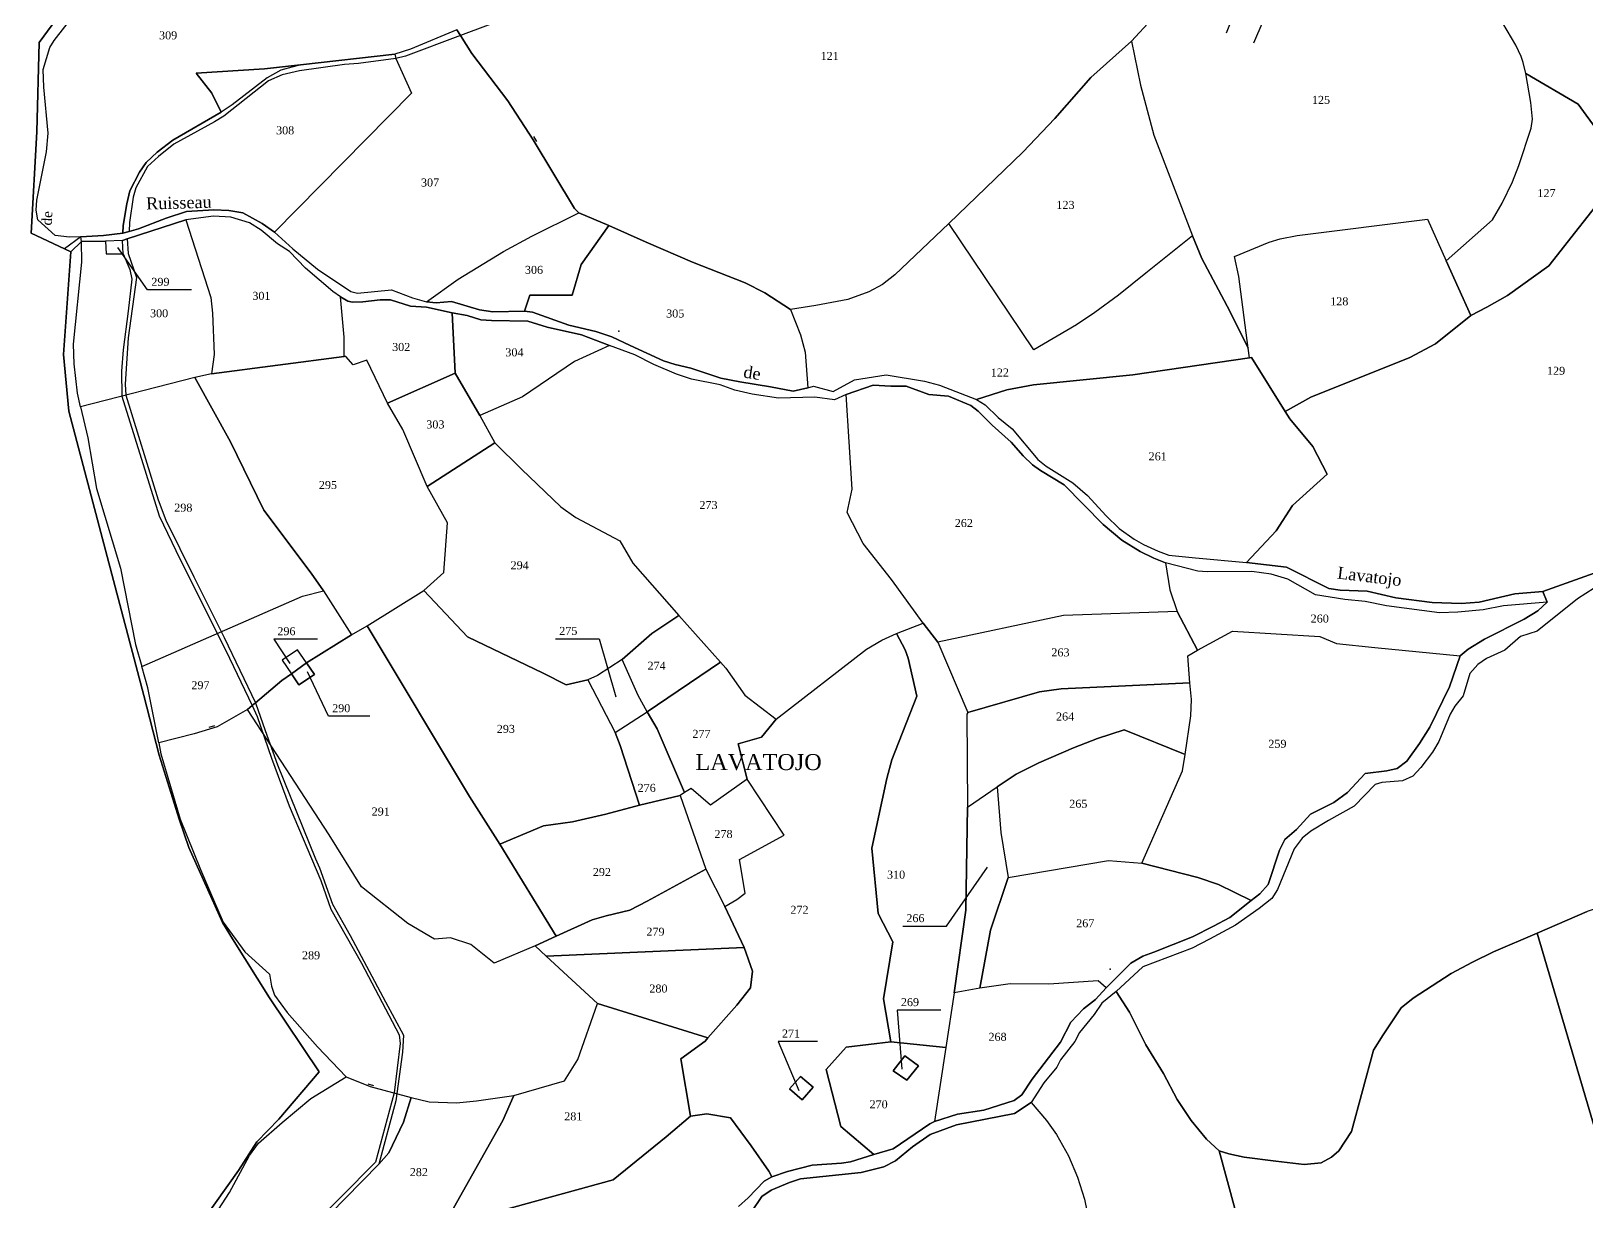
# Model space of a CAD drawing. Extents: x 1205702 to 1209329, y 6150197 to 6152796.
# Drawn here: x 1207573.6 to 1207962.3, y 6151580.8 to 6151873.4 of the extents above; entities that cross this region are included whole.
import ezdxf

# ---------------------------------------------------------------- set-up
doc = ezdxf.new("R2010")
doc.units = 0
doc.linetypes.add('CONTINU', pattern=[0])
doc.layers.get('0').update_dxf_attribs({"linetype": 'CONTINU'})
for name, color, linetype in [('1FLECHEFL', 7, 'CONTINU'), ('1LIEUDIT', 7, 'CONTINU'), ('1PARCELLE', 7, 'CONTINU'), ('1SUBDSECT', 7, 'CONTINU'), ('1TRONFLUV', 7, 'CONTINU'), ('1TROUPARCELLE', 7, 'CONTINU'), ('1ZONCOMM', 7, 'CONTINU'), ('3BATIDUR', 7, 'CONTINU'), ('3CHEMIN', 7, 'CONTINU'), ('3FISCLINE', 7, 'CONTINUOUS'), ('3FLECHEPAR', 7, 'CONTINU'), ('3LIEUDITTEX', 7, 'CONTINU'), ('3MURNONMI', 7, 'CONTINU'), ('3PARCELLETEX', 7, 'CONTINU'), ('3PONT', 7, 'CONTINU'), ('3TRONFLUVTEX', 7, 'CONTINU'), ('3ZONCOMMTEX', 7, 'CONTINU')]:
    doc.layers.add(name, color=color, linetype=linetype)
doc.styles.get("Standard").update_dxf_attribs({"font": 'Times New Roman'})

# ---------------------------------------------------------------- blocks, each defined once
blk = doc.blocks.new('MURNOMI')
blk.add_line((-0.75, 0.5), (0.75, 0.5))
blk = doc.blocks.new('FLECHRU1')
blk.add_point((0, 0))

msp = doc.modelspace()

# ---------------------------------------------------------------- linework, layer by layer
at = {"layer": '1LIEUDIT'}
for points in [[(1207610.82, 6151568.17), (1207625.37, 6151588.68), (1207629.95, 6151595.85), (1207635.5, 6151601.51), (1207645.54, 6151613.29), (1207633.13, 6151631.83), (1207623.91, 6151646.59), (1207621.35, 6151650.64), (1207612.98, 6151669.38), (1207610.53, 6151676.43), (1207605.58, 6151692.44), (1207601.75, 6151707.32), (1207582.99, 6151778.37), (1207581.63, 6151792.55), (1207583.48, 6151818.24), (1207581.89, 6151818.92), (1207573.56, 6151822.9), (1207575.01, 6151848.2), (1207575.61, 6151870.49), (1207590.87, 6151891.42)], [(1207679.97, 6151873.68), (1207680.86, 6151872.27), (1207683.72, 6151867.75), (1207692.71, 6151855.93), (1207699.04, 6151846.15), (1207709.35, 6151829.02), (1207710.43, 6151827.91), (1207717.9, 6151824.79), (1207727.29, 6151820.62), (1207738.87, 6151815.59), (1207751.96, 6151810.48), (1207756.93, 6151807.99), (1207763.36, 6151803.76), (1207765.86, 6151797.47), (1207766.97, 6151793.17), (1207767.66, 6151784.24), (1207769.09, 6151784.61), (1207773.96, 6151783.34), (1207779.31, 6151786.23), (1207787.22, 6151787.43), (1207796.82, 6151785.91), (1207800.58, 6151784.92), (1207809.78, 6151781.27), (1207817.4, 6151783.73), (1207824.03, 6151784.98), (1207848.91, 6151787.5), (1207878.07, 6151791.69), (1207878.5, 6151791.76), (1207886.98, 6151778.34), (1207888.15, 6151776.5), (1207893.84, 6151769.58), (1207897.41, 6151762.67), (1207888.78, 6151754.81), (1207884.7, 6151748.46), (1207877.25, 6151740.61), (1207887.26, 6151739.45), (1207897.87, 6151734.06), (1207900.73, 6151733.65), (1207907.45, 6151733.45), (1207914.64, 6151731.76), (1207923.7, 6151730.62), (1207930.89, 6151730.35), (1207935.41, 6151730.68), (1207944.32, 6151732.76), (1207951.34, 6151733.35), (1207971.14, 6151740.41)], [(1207679.97, 6151873.68), (1207680.86, 6151872.27), (1207683.72, 6151867.75), (1207692.71, 6151855.93), (1207699.04, 6151846.15), (1207709.35, 6151829.02), (1207710.43, 6151827.91), (1207717.9, 6151824.79), (1207727.29, 6151820.62), (1207738.87, 6151815.59), (1207751.96, 6151810.48), (1207756.93, 6151807.99), (1207763.36, 6151803.76), (1207765.86, 6151797.47), (1207766.97, 6151793.17), (1207767.66, 6151784.24), (1207769.09, 6151784.61), (1207773.96, 6151783.34), (1207779.31, 6151786.23), (1207787.22, 6151787.43), (1207796.82, 6151785.91), (1207800.58, 6151784.92), (1207809.78, 6151781.27), (1207817.4, 6151783.73), (1207824.03, 6151784.98), (1207848.91, 6151787.5), (1207878.07, 6151791.69), (1207878.5, 6151791.76), (1207886.98, 6151778.34), (1207888.15, 6151776.5), (1207893.84, 6151769.58), (1207897.41, 6151762.67), (1207888.78, 6151754.81), (1207884.7, 6151748.46), (1207877.25, 6151740.61), (1207887.26, 6151739.45), (1207897.87, 6151734.06), (1207900.73, 6151733.65), (1207907.45, 6151733.45), (1207914.64, 6151731.76), (1207923.7, 6151730.62), (1207930.89, 6151730.35), (1207935.41, 6151730.68), (1207944.32, 6151732.76), (1207951.34, 6151733.35), (1207952.39, 6151730.69), (1207950.07, 6151728.49), (1207946.67, 6151726.41), (1207936.72, 6151721.39), (1207932.64, 6151718.92), (1207930.68, 6151717.26), (1207928.02, 6151709.54), (1207923.1, 6151699.43), (1207920.52, 6151695.34), (1207917.32, 6151690.97), (1207914.96, 6151689.12), (1207912.37, 6151688.49), (1207906.91, 6151687.86), (1207902.53, 6151683.1), (1207899.07, 6151680.65), (1207893.28, 6151677.66), (1207889.77, 6151673.85), (1207886.89, 6151671.33), (1207885.49, 6151668.7), (1207882.68, 6151660.14), (1207880.59, 6151657.81), (1207878.41, 6151656.13), (1207873.11, 6151651.91), (1207869.04, 6151649.71), (1207863.82, 6151647.09), (1207854.12, 6151643.25), (1207851.34, 6151642.26), (1207848.34, 6151640.45), (1207842.22, 6151634.33), (1207839.58, 6151631.39), (1207836.55, 6151629.08), (1207833.37, 6151625.7), (1207830.84, 6151620.75), (1207823.75, 6151611.52), (1207821.1, 6151607.6), (1207819.2, 6151606.17), (1207811.67, 6151603.73), (1207805.03, 6151602.76), (1207799.34, 6151600.91), (1207798.16, 6151600.36), (1207789.01, 6151594.04), (1207784.18, 6151592.63), (1207778.34, 6151590.86), (1207776.05, 6151590.47), (1207768.76, 6151590.01), (1207762.58, 6151588.4), (1207758.66, 6151587.05), (1207756.77, 6151585.97), (1207752.74, 6151581.8), (1207750.35, 6151579.64)], [(1207750.35, 6151579.64), (1207752.74, 6151581.8), (1207756.77, 6151585.97), (1207758.66, 6151587.05), (1207762.58, 6151588.4), (1207768.76, 6151590.01), (1207776.05, 6151590.47), (1207778.34, 6151590.86), (1207784.18, 6151592.63), (1207789.01, 6151594.04), (1207798.16, 6151600.36), (1207799.34, 6151600.91), (1207805.03, 6151602.76), (1207811.67, 6151603.73), (1207819.2, 6151606.17), (1207821.1, 6151607.6), (1207823.75, 6151611.52), (1207830.84, 6151620.75), (1207833.37, 6151625.7), (1207836.55, 6151629.08), (1207839.58, 6151631.39), (1207842.22, 6151634.33), (1207848.34, 6151640.45), (1207851.34, 6151642.26), (1207854.12, 6151643.25), (1207863.82, 6151647.09), (1207869.04, 6151649.71), (1207873.11, 6151651.91), (1207878.41, 6151656.13), (1207880.59, 6151657.81), (1207882.68, 6151660.14), (1207885.49, 6151668.7), (1207886.89, 6151671.33), (1207889.77, 6151673.85), (1207893.28, 6151677.66), (1207899.07, 6151680.65), (1207902.53, 6151683.1), (1207906.91, 6151687.86), (1207912.37, 6151688.49), (1207914.96, 6151689.12), (1207917.32, 6151690.97), (1207920.52, 6151695.34), (1207923.1, 6151699.43), (1207928.02, 6151709.54), (1207930.68, 6151717.26), (1207932.64, 6151718.92), (1207936.72, 6151721.39), (1207946.67, 6151726.41), (1207950.07, 6151728.49), (1207952.39, 6151730.69), (1207951.34, 6151733.35), (1207971.14, 6151740.41)]]:
    msp.add_lwpolyline(points, dxfattribs=at)
at = {"layer": '1PARCELLE'}
for points in [[(1207965.1, 6151848.33), (1207960.18, 6151855.1), (1207947.11, 6151862.78), (1207946.4, 6151865.5), (1207945.91, 6151867.02), (1207944.58, 6151869.88), (1207941.37, 6151875.31), (1207929.37, 6151892.62), (1207929.38, 6151893.15), (1207933.15, 6151893.85), (1207937, 6151895.03), (1207944.42, 6151897.87), (1207950.62, 6151899.3), (1207954.09, 6151900.65), (1207957.9, 6151903.19), (1207963.67, 6151907.42)], [(1207679.97, 6151873.68), (1207668.4, 6151868.87), (1207664.42, 6151867.6), (1207640.9, 6151864.95), (1207631.91, 6151863.95), (1207614.77, 6151862.83), (1207618.69, 6151857.81), (1207621.06, 6151853.13), (1207608.99, 6151846.13), (1207605.02, 6151843.07), (1207602.34, 6151840.56), (1207600.66, 6151838.11), (1207598.23, 6151833.47), (1207597.52, 6151830.16), (1207596.59, 6151824.79), (1207596.52, 6151822.85), (1207591.61, 6151822.25), (1207585.96, 6151821.95), (1207583.16, 6151821.83), (1207579.53, 6151822.32), (1207575.26, 6151826.24), (1207574.86, 6151828.63), (1207574.97, 6151831.15), (1207577.43, 6151843.21), (1207577.8, 6151847.87), (1207576.75, 6151859.37), (1207576.59, 6151863.78), (1207578.23, 6151869.24), (1207579.32, 6151871.01), (1207584.05, 6151877.08)], [(1207853.59, 6151876.31), (1207848.57, 6151870.86), (1207838.41, 6151861.77), (1207829.42, 6151851.48), (1207821.38, 6151843.13), (1207802.87, 6151825.32), (1207789.43, 6151812.45), (1207786.33, 6151810.01), (1207782.87, 6151808.21), (1207777.68, 6151806.28), (1207769.64, 6151804.77), (1207763.36, 6151803.76), (1207756.93, 6151807.99), (1207751.96, 6151810.48), (1207738.87, 6151815.59), (1207727.29, 6151820.62), (1207717.9, 6151824.79), (1207710.43, 6151827.91), (1207709.35, 6151829.02), (1207699.04, 6151846.15), (1207692.71, 6151855.93), (1207683.72, 6151867.75), (1207680.86, 6151872.27), (1207679.97, 6151873.68)], [(1207853.59, 6151876.31), (1207848.57, 6151870.86), (1207850.81, 6151859.87), (1207854.12, 6151847.34), (1207863.75, 6151822.2), (1207866.15, 6151816.57), (1207873.08, 6151803.36), (1207877.7, 6151794.17), (1207875.37, 6151812.03), (1207874.25, 6151817.05), (1207882.96, 6151820.58), (1207885.73, 6151821.46), (1207889.95, 6151822.27), (1207922.53, 6151826.38), (1207927.21, 6151815.99), (1207938.75, 6151826.16), (1207941.15, 6151830.36), (1207943.73, 6151835.66), (1207945.35, 6151839.78), (1207948.42, 6151849.1), (1207948.75, 6151851.35), (1207948.35, 6151855.54), (1207947.11, 6151862.78), (1207946.4, 6151865.5), (1207945.91, 6151867.02), (1207944.58, 6151869.88), (1207941.37, 6151875.31)], [(1207971.14, 6151740.41), (1207951.34, 6151733.35), (1207944.32, 6151732.76), (1207935.41, 6151730.68), (1207930.89, 6151730.35), (1207923.7, 6151730.62), (1207923.7, 6151730.62), (1207914.64, 6151731.76), (1207907.45, 6151733.45), (1207900.73, 6151733.65), (1207897.87, 6151734.06), (1207887.26, 6151739.45), (1207877.25, 6151740.61), (1207884.7, 6151748.46), (1207888.78, 6151754.81), (1207897.41, 6151762.67), (1207893.84, 6151769.58), (1207888.15, 6151776.5), (1207886.98, 6151778.34), (1207893.36, 6151781.91), (1207918.11, 6151791.77), (1207924.5, 6151795.18), (1207933.36, 6151802.29), (1207937.36, 6151804.34), (1207942.5, 6151807.31), (1207952.8, 6151814.69), (1207969.09, 6151835.33)], [(1207964.19, 6151734.14), (1207960.02, 6151731.54), (1207949.93, 6151723.46), (1207945.74, 6151722.05), (1207941.8, 6151718.71), (1207937.22, 6151716.56), (1207935.12, 6151715.06), (1207933.07, 6151712.84), (1207931.45, 6151707.26), (1207929.33, 6151704.69), (1207928.14, 6151702.69), (1207925.31, 6151695.83), (1207923.79, 6151693.18), (1207920.84, 6151689.32), (1207918.84, 6151687.21), (1207916.3, 6151685.99), (1207911.12, 6151685.63), (1207909.42, 6151685.1), (1207904.21, 6151679.68), (1207897.8, 6151676.15), (1207893.38, 6151673.47), (1207891.21, 6151671.72), (1207889.16, 6151669.04), (1207885.03, 6151658.89), (1207883.62, 6151656.66), (1207880.42, 6151654.11), (1207874.5, 6151649.97), (1207868.03, 6151646.44), (1207863.73, 6151644.2), (1207851.41, 6151639.57), (1207844.71, 6151633.38), (1207848.03, 6151628.23), (1207852.1, 6151620.04), (1207856.57, 6151612.94), (1207859.97, 6151606.37), (1207863.43, 6151601.17), (1207867.28, 6151596.53), (1207870.44, 6151593.59), (1207872.9, 6151592.83), (1207876.73, 6151591.98), (1207884.64, 6151591.03), (1207891.73, 6151590.2), (1207895.97, 6151590.6), (1207898.53, 6151591.97), (1207900.32, 6151593.57), (1207903.56, 6151598.37), (1207909.02, 6151618.71), (1207911.42, 6151622.53), (1207915.93, 6151629.27), (1207918.9, 6151631.74), (1207928.44, 6151637.87), (1207933.73, 6151640.73), (1207939.01, 6151643.33), (1207949.9, 6151647.96), (1207962.42, 6151653.39)], [(1207989.31, 6151514.37), (1207949.9, 6151647.96), (1207939.01, 6151643.33), (1207933.73, 6151640.73), (1207928.44, 6151637.87), (1207918.9, 6151631.74), (1207915.93, 6151629.27), (1207911.42, 6151622.53), (1207909.02, 6151618.71), (1207903.56, 6151598.37), (1207900.32, 6151593.57), (1207898.53, 6151591.97), (1207895.97, 6151590.6), (1207891.73, 6151590.2), (1207884.64, 6151591.03), (1207876.73, 6151591.98), (1207872.9, 6151592.83), (1207870.44, 6151593.59), (1207882.22, 6151550.39)], [(1207882.22, 6151550.39), (1207870.44, 6151593.59), (1207867.28, 6151596.53), (1207863.43, 6151601.17), (1207859.97, 6151606.37), (1207856.57, 6151612.94), (1207852.1, 6151620.04), (1207848.03, 6151628.23), (1207844.71, 6151633.38), (1207841.11, 6151630.51), (1207839.23, 6151627.62), (1207835.56, 6151623.11), (1207834.42, 6151620.9), (1207830.8, 6151616.34), (1207829.9, 6151614.48), (1207826.63, 6151610.53), (1207823.5, 6151605.63), (1207827.28, 6151601.16), (1207829.78, 6151597.63), (1207832.77, 6151592.29), (1207835.07, 6151586.99), (1207836.83, 6151581.5), (1207838.16, 6151574.97)], [(1207619.51, 6151577.52), (1207623.13, 6151583.16), (1207628.12, 6151592.4), (1207630.35, 6151595.52), (1207636.3, 6151600.64), (1207643.47, 6151606.67), (1207652.25, 6151612.08), (1207658.3, 6151609.63), (1207668.53, 6151606.9), (1207666.66, 6151600.74), (1207662.92, 6151593.11), (1207660.43, 6151590.27), (1207652.08, 6151581.68), (1207641.66, 6151570.98)], [(1207753.57, 6151578.3), (1207756.2, 6151582.13), (1207758.53, 6151583.79), (1207763.04, 6151585.7), (1207765.85, 6151586.55), (1207781.02, 6151588.15), (1207786.67, 6151589.62), (1207789.53, 6151591.11), (1207793.78, 6151594.55), (1207798.22, 6151597.66), (1207804.78, 6151600.1), (1207819.27, 6151602.93), (1207823.5, 6151605.63), (1207827.28, 6151601.16), (1207829.78, 6151597.63), (1207832.77, 6151592.29), (1207835.07, 6151586.99), (1207836.83, 6151581.5), (1207838.16, 6151574.97)], [(1207690.82, 6151578.56), (1207719.04, 6151586.37), (1207732.29, 6151597.09), (1207738.31, 6151602.24), (1207742.42, 6151602.86), (1207748.32, 6151601.82), (1207753.51, 6151594.85), (1207757.94, 6151588.53), (1207758.66, 6151587.05), (1207756.77, 6151585.97), (1207752.74, 6151581.8), (1207750.35, 6151579.64)]]:
    msp.add_lwpolyline(points, dxfattribs=at)
for points in [[(1207672.35, 6151805.7), (1207680.25, 6151811.34), (1207691.61, 6151818.25), (1207698.71, 6151822.15), (1207710.43, 6151827.91), (1207709.35, 6151829.02), (1207699.04, 6151846.15), (1207692.71, 6151855.93), (1207683.72, 6151867.75), (1207680.86, 6151872.27), (1207679.97, 6151873.68), (1207668.4, 6151868.87), (1207664.42, 6151867.6), (1207664.7, 6151866.51), (1207668.59, 6151857.85), (1207634.41, 6151823.1), (1207638.98, 6151818.99), (1207645.14, 6151813.86), (1207653.45, 6151808.26), (1207655.11, 6151807.85), (1207663.63, 6151808.67), (1207668.85, 6151806.68), (1207672.35, 6151805.7)], [(1207664.42, 6151867.6), (1207664.7, 6151866.51), (1207668.59, 6151857.85), (1207634.41, 6151823.1), (1207631.29, 6151825.3), (1207626.46, 6151827.93), (1207622.99, 6151828.5), (1207619.23, 6151828.71), (1207612.38, 6151828.24), (1207607.29, 6151826.65), (1207600.42, 6151823.98), (1207598.07, 6151823.29), (1207596.52, 6151822.85), (1207596.59, 6151824.79), (1207597.52, 6151830.16), (1207598.23, 6151833.47), (1207600.66, 6151838.11), (1207602.34, 6151840.56), (1207605.02, 6151843.07), (1207608.99, 6151846.13), (1207621.06, 6151853.13), (1207618.69, 6151857.81), (1207614.77, 6151862.83), (1207631.91, 6151863.95), (1207640.9, 6151864.95), (1207664.42, 6151867.6)], [(1207802.87, 6151825.32), (1207821.38, 6151843.13), (1207829.42, 6151851.48), (1207838.41, 6151861.77), (1207848.57, 6151870.86), (1207850.81, 6151859.87), (1207854.12, 6151847.34), (1207863.75, 6151822.2), (1207852.09, 6151812.88), (1207845.31, 6151807.35), (1207839.36, 6151803.03), (1207834.78, 6151799.94), (1207824.14, 6151793.68), (1207802.87, 6151825.32)], [(1207933.36, 6151802.29), (1207927.21, 6151815.99), (1207938.75, 6151826.16), (1207941.15, 6151830.36), (1207943.73, 6151835.66), (1207945.35, 6151839.78), (1207948.42, 6151849.1), (1207948.75, 6151851.35), (1207948.35, 6151855.54), (1207947.11, 6151862.78), (1207960.18, 6151855.1), (1207965.1, 6151848.33), (1207967.09, 6151846.09), (1207973.2, 6151839.97), (1207969.09, 6151835.33), (1207952.8, 6151814.69), (1207942.5, 6151807.31), (1207937.36, 6151804.34), (1207933.36, 6151802.29)], [(1207618.62, 6151787.7), (1207614.47, 6151786.77), (1207585.9, 6151779.47), (1207585.18, 6151782.89), (1207584.28, 6151790.25), (1207584.19, 6151795.17), (1207586.25, 6151815.65), (1207586.12, 6151820.78), (1207592.13, 6151820.9), (1207592.35, 6151817.72), (1207596.54, 6151817.73), (1207596.39, 6151821.03), (1207597.55, 6151821.44), (1207612.25, 6151826.22), (1207618.49, 6151806.78), (1207618.91, 6151802.87), (1207619.31, 6151792.56), (1207618.62, 6151787.7)], [(1207618.62, 6151787.7), (1207651.76, 6151792.03), (1207651.78, 6151796.9), (1207650.91, 6151806.94), (1207648.97, 6151808.29), (1207642.12, 6151814.13), (1207638.11, 6151818.28), (1207635.14, 6151820.24), (1207631.05, 6151823.58), (1207628.17, 6151825.42), (1207623.5, 6151826.9), (1207619.17, 6151827.1), (1207612.25, 6151826.22), (1207618.49, 6151806.78), (1207618.91, 6151802.87), (1207619.31, 6151792.56), (1207618.62, 6151787.7)], [(1207672.35, 6151805.7), (1207680.25, 6151811.34), (1207691.61, 6151818.25), (1207698.71, 6151822.15), (1207710.43, 6151827.91), (1207717.9, 6151824.79), (1207711.05, 6151815.03), (1207708.77, 6151807.35), (1207698.19, 6151807.41), (1207696.83, 6151803.39), (1207688.94, 6151803.22), (1207685.59, 6151803.74), (1207678.59, 6151805.82), (1207674.79, 6151805.44), (1207672.35, 6151805.7)], [(1207696.83, 6151803.39), (1207698.19, 6151807.41), (1207708.77, 6151807.35), (1207711.05, 6151815.03), (1207717.9, 6151824.79), (1207727.29, 6151820.62), (1207738.87, 6151815.59), (1207751.96, 6151810.48), (1207756.93, 6151807.99), (1207763.36, 6151803.76), (1207765.86, 6151797.47), (1207766.97, 6151793.17), (1207767.66, 6151784.24), (1207763.99, 6151783.37), (1207758.34, 6151784.51), (1207750.66, 6151785.7), (1207745.96, 6151786.65), (1207738.43, 6151789.11), (1207734.53, 6151790.03), (1207731.62, 6151790.99), (1207723.25, 6151794.83), (1207718.68, 6151796.94), (1207714.68, 6151798.31), (1207707.96, 6151799.92), (1207698.89, 6151803.16), (1207696.83, 6151803.39)], [(1207763.36, 6151803.76), (1207765.86, 6151797.47), (1207766.97, 6151793.17), (1207767.66, 6151784.24), (1207769.09, 6151784.61), (1207773.96, 6151783.34), (1207779.31, 6151786.23), (1207787.22, 6151787.43), (1207796.82, 6151785.91), (1207800.58, 6151784.92), (1207809.78, 6151781.27), (1207817.4, 6151783.73), (1207824.03, 6151784.98), (1207848.91, 6151787.5), (1207878.07, 6151791.69), (1207877.7, 6151794.17), (1207873.08, 6151803.36), (1207866.15, 6151816.57), (1207863.75, 6151822.2), (1207852.09, 6151812.88), (1207845.31, 6151807.35), (1207839.36, 6151803.03), (1207834.78, 6151799.94), (1207824.14, 6151793.68), (1207802.87, 6151825.32), (1207789.43, 6151812.45), (1207786.33, 6151810.01), (1207782.87, 6151808.21), (1207777.68, 6151806.28), (1207769.64, 6151804.77), (1207763.36, 6151803.76)], [(1207886.98, 6151778.34), (1207878.5, 6151791.76), (1207878.07, 6151791.69), (1207877.7, 6151794.17), (1207875.37, 6151812.03), (1207874.25, 6151817.05), (1207882.96, 6151820.58), (1207885.73, 6151821.46), (1207889.95, 6151822.27), (1207922.53, 6151826.38), (1207927.21, 6151815.99), (1207933.36, 6151802.29), (1207924.5, 6151795.18), (1207918.11, 6151791.77), (1207893.36, 6151781.91), (1207886.98, 6151778.34)], [(1207592.13, 6151820.9), (1207592.35, 6151817.72), (1207596.54, 6151817.73), (1207596.39, 6151821.03), (1207592.13, 6151820.9)], [(1207662.59, 6151780.35), (1207657.45, 6151791.11), (1207654.07, 6151790), (1207652.2, 6151792.02), (1207651.76, 6151792.03), (1207651.78, 6151796.9), (1207650.91, 6151806.94), (1207652.67, 6151805.87), (1207653.91, 6151805.64), (1207656.46, 6151805.73), (1207660.75, 6151806.2), (1207663.35, 6151806.18), (1207668.34, 6151804.6), (1207672.37, 6151804.37), (1207678.79, 6151802.95), (1207679.54, 6151787.89), (1207662.59, 6151780.35)], [(1207718.06, 6151794.81), (1207709.39, 6151790.77), (1207696.38, 6151781.97), (1207685.68, 6151777.33), (1207679.54, 6151787.89), (1207678.79, 6151802.95), (1207682.53, 6151802.31), (1207685.91, 6151801.25), (1207688.62, 6151801.03), (1207697.65, 6151800.84), (1207702.5, 6151799.39), (1207711.08, 6151797.49), (1207718.06, 6151794.81)], [(1207796.51, 6151725.4), (1207788.57, 6151736.35), (1207781.46, 6151745.29), (1207777.47, 6151753.09), (1207778.77, 6151758.92), (1207777.2, 6151782.54), (1207774.36, 6151781.25), (1207769.39, 6151781.85), (1207760.36, 6151781.66), (1207753.75, 6151782.67), (1207749.44, 6151783.64), (1207745.74, 6151784.97), (1207738.57, 6151786.4), (1207734.85, 6151787.66), (1207729.2, 6151790.07), (1207724.43, 6151792.47), (1207718.06, 6151794.81), (1207709.39, 6151790.77), (1207696.38, 6151781.97), (1207685.68, 6151777.33), (1207689.42, 6151770.46), (1207696.07, 6151763.93), (1207705.92, 6151754.51), (1207709.67, 6151751.79), (1207720.72, 6151746.03), (1207723.96, 6151740.45), (1207735.44, 6151727.36), (1207745.8, 6151715.7), (1207747.16, 6151714.18), (1207751.88, 6151707.45), (1207759.77, 6151701.45), (1207782.34, 6151718.89), (1207786.16, 6151721.19), (1207789.82, 6151722.83), (1207796.51, 6151725.4)], [(1207646.59, 6151733.54), (1207653.6, 6151722.52), (1207657.51, 6151724.79), (1207671.69, 6151733.59), (1207676.66, 6151738.11), (1207677.65, 6151750.46), (1207672.57, 6151759.61), (1207666.49, 6151773.79), (1207662.59, 6151780.35), (1207657.45, 6151791.11), (1207654.07, 6151790), (1207652.2, 6151792.02), (1207651.76, 6151792.03), (1207618.62, 6151787.7), (1207614.47, 6151786.77), (1207623.4, 6151770.7), (1207631.71, 6151753.68), (1207643.52, 6151737.92), (1207646.59, 6151733.54)], [(1207809.78, 6151781.27), (1207811.96, 6151779.94), (1207815.25, 6151776.78), (1207818.7, 6151774.01), (1207825.13, 6151766.29), (1207827.19, 6151764.66), (1207833.91, 6151760.51), (1207837.55, 6151757.28), (1207842.21, 6151752.28), (1207845.5, 6151749.1), (1207849.25, 6151746.45), (1207851.51, 6151745.08), (1207855.17, 6151743.38), (1207857.87, 6151742.43), (1207864.58, 6151741.73), (1207877.25, 6151740.61), (1207884.7, 6151748.46), (1207888.78, 6151754.81), (1207897.41, 6151762.67), (1207893.84, 6151769.58), (1207888.15, 6151776.5), (1207886.98, 6151778.34), (1207878.5, 6151791.76), (1207878.07, 6151791.69), (1207848.91, 6151787.5), (1207824.03, 6151784.98), (1207817.4, 6151783.73), (1207809.78, 6151781.27)], [(1207601.19, 6151714.63), (1207641.39, 6151732.14), (1207646.59, 6151733.54), (1207643.52, 6151737.92), (1207631.71, 6151753.68), (1207623.4, 6151770.7), (1207614.47, 6151786.77), (1207585.9, 6151779.47), (1207587.76, 6151771.73), (1207589.92, 6151759.04), (1207595.86, 6151739.2), (1207599.67, 6151720.13), (1207601.19, 6151714.63)], [(1207672.57, 6151759.61), (1207666.49, 6151773.79), (1207662.59, 6151780.35), (1207679.54, 6151787.89), (1207685.68, 6151777.33), (1207689.42, 6151770.46), (1207672.57, 6151759.61)], [(1207859.97, 6151728.34), (1207831.58, 6151727.34), (1207800.15, 6151720.71), (1207796.51, 6151725.4), (1207788.57, 6151736.35), (1207781.46, 6151745.29), (1207777.47, 6151753.09), (1207778.77, 6151758.92), (1207777.2, 6151782.54), (1207783.99, 6151784.89), (1207788.41, 6151784.6), (1207792.27, 6151784.63), (1207797.87, 6151782.54), (1207802.83, 6151782.14), (1207808.42, 6151779.83), (1207810.23, 6151778.4), (1207813.73, 6151774.87), (1207818.5, 6151770.61), (1207821.47, 6151767.27), (1207823.8, 6151765.02), (1207825.82, 6151763.59), (1207831.76, 6151759.95), (1207841.43, 6151750.08), (1207846.12, 6151746.15), (1207850.74, 6151743.34), (1207854.1, 6151741.66), (1207857.08, 6151740.53), (1207858.12, 6151733.73), (1207859.97, 6151728.34)], [(1207671.69, 6151733.59), (1207676.66, 6151738.11), (1207677.65, 6151750.46), (1207672.57, 6151759.61), (1207689.42, 6151770.46), (1207696.07, 6151763.93), (1207705.92, 6151754.51), (1207709.67, 6151751.79), (1207720.72, 6151746.03), (1207723.96, 6151740.45), (1207735.44, 6151727.36), (1207728.69, 6151722.81), (1207721.29, 6151716.31), (1207715.09, 6151712.36), (1207712.67, 6151711.29), (1207707.3, 6151709.98), (1207701.54, 6151712.96), (1207682.65, 6151722.04), (1207671.69, 6151733.59)], [(1207865.08, 6151718.64), (1207873.81, 6151723.43), (1207895.58, 6151722.07), (1207899.76, 6151720.32), (1207909.35, 6151719.37), (1207930.68, 6151717.26), (1207932.64, 6151718.92), (1207936.72, 6151721.39), (1207946.67, 6151726.41), (1207950.07, 6151728.49), (1207952.39, 6151730.69), (1207941.52, 6151729.75), (1207936.44, 6151728.79), (1207930.13, 6151728.16), (1207925.55, 6151728.02), (1207912.3, 6151729.72), (1207906.93, 6151730.86), (1207901.82, 6151731.32), (1207894.5, 6151732.49), (1207887.59, 6151736.43), (1207883.41, 6151737.67), (1207878.6, 6151738.33), (1207867.49, 6151738.22), (1207865.11, 6151738.43), (1207857.08, 6151740.53), (1207858.12, 6151733.73), (1207859.97, 6151728.34), (1207865.08, 6151718.64)], [(1207642.37, 6151715.54), (1207640.16, 6151718.8), (1207636.28, 6151716.19), (1207638.59, 6151712.8), (1207636.23, 6151711.09), (1207629.62, 6151705.54), (1207628.83, 6151704.89), (1207627.67, 6151703.84), (1207620.09, 6151699.52), (1207614.29, 6151697.74), (1207605.49, 6151695.55), (1207602.71, 6151709.27), (1207601.19, 6151714.63), (1207641.39, 6151732.14), (1207646.59, 6151733.54), (1207653.6, 6151722.52), (1207642.37, 6151715.54)], [(1207657.51, 6151724.79), (1207671.69, 6151733.59), (1207682.65, 6151722.04), (1207701.54, 6151712.96), (1207707.3, 6151709.98), (1207712.67, 6151711.29), (1207719.55, 6151698.07), (1207720.77, 6151694.88), (1207725.61, 6151679.91), (1207717.21, 6151677.74), (1207708.83, 6151675.77), (1207701.6, 6151674.82), (1207690.7, 6151670.17), (1207683.15, 6151682.15), (1207657.51, 6151724.79)], [(1207863.15, 6151710.49), (1207862.6, 6151717.23), (1207865.08, 6151718.64), (1207859.97, 6151728.34), (1207831.58, 6151727.34), (1207800.15, 6151720.71), (1207807.65, 6151703.11), (1207825.52, 6151708.24), (1207830.97, 6151709.04), (1207863.15, 6151710.49)], [(1207642.37, 6151715.54), (1207653.6, 6151722.52), (1207657.51, 6151724.79), (1207683.15, 6151682.15), (1207690.7, 6151670.17), (1207704.75, 6151647.21), (1207699.49, 6151644.77), (1207689.25, 6151640.47), (1207683.43, 6151645.11), (1207678.38, 6151646.8), (1207674.38, 6151646.45), (1207667.74, 6151650.41), (1207656.15, 6151659.56), (1207648.06, 6151672.55), (1207627.67, 6151703.84), (1207628.83, 6151704.89), (1207629.62, 6151705.54), (1207636.23, 6151711.09), (1207638.59, 6151712.8), (1207640.47, 6151710.03), (1207644.36, 6151712.62), (1207642.37, 6151715.54)], [(1207735.44, 6151727.36), (1207745.8, 6151715.7), (1207727.52, 6151703.24), (1207725.25, 6151707.31), (1207721.29, 6151716.31), (1207728.69, 6151722.81), (1207735.44, 6151727.36)], [(1207802.13, 6151619.4), (1207788.42, 6151620.82), (1207786.61, 6151631.53), (1207788.94, 6151645.83), (1207785.27, 6151652.84), (1207783.66, 6151669.24), (1207787.39, 6151686.6), (1207788.69, 6151691.26), (1207794.91, 6151707.22), (1207792.73, 6151716.71), (1207792.02, 6151718.74), (1207789.82, 6151722.83), (1207796.51, 6151725.4), (1207800.15, 6151720.71), (1207807.65, 6151703.11), (1207807.41, 6151702.68), (1207807.6, 6151679.43), (1207807.18, 6151653.68), (1207804.26, 6151633.02), (1207802.13, 6151619.4)], [(1207757.94, 6151588.53), (1207753.51, 6151594.85), (1207748.32, 6151601.82), (1207742.42, 6151602.86), (1207738.31, 6151602.24), (1207735.91, 6151616.58), (1207741.98, 6151621), (1207742.69, 6151621.84), (1207749.91, 6151630.01), (1207753.34, 6151634.27), (1207753.81, 6151638.47), (1207751.74, 6151644.37), (1207746.89, 6151654.62), (1207749.88, 6151656.36), (1207751.99, 6151657.92), (1207750.62, 6151666.34), (1207761.73, 6151672.46), (1207752.47, 6151686.46), (1207750.29, 6151695.29), (1207756.05, 6151696.91), (1207759.77, 6151701.45), (1207782.34, 6151718.89), (1207786.16, 6151721.19), (1207789.82, 6151722.83), (1207792.02, 6151718.74), (1207792.73, 6151716.71), (1207794.91, 6151707.22), (1207788.69, 6151691.26), (1207787.39, 6151686.6), (1207783.66, 6151669.24), (1207785.27, 6151652.84), (1207788.94, 6151645.83), (1207786.61, 6151631.53), (1207788.42, 6151620.82), (1207777.26, 6151619.51), (1207772.26, 6151613.94), (1207775.87, 6151599.64), (1207784.18, 6151592.63), (1207778.34, 6151590.86), (1207776.05, 6151590.47), (1207768.76, 6151590.01), (1207762.58, 6151588.4), (1207758.66, 6151587.05), (1207757.94, 6151588.53)], [(1207878.41, 6151656.13), (1207870.27, 6151660.13), (1207865.15, 6151661.86), (1207851.13, 6151665.49), (1207861.28, 6151688.5), (1207861.92, 6151692.58), (1207863.36, 6151702.23), (1207863.51, 6151706.34), (1207863.15, 6151710.49), (1207862.6, 6151717.23), (1207865.08, 6151718.64), (1207873.81, 6151723.43), (1207895.58, 6151722.07), (1207899.76, 6151720.32), (1207909.35, 6151719.37), (1207930.68, 6151717.26), (1207928.02, 6151709.54), (1207923.1, 6151699.43), (1207920.52, 6151695.34), (1207917.32, 6151690.97), (1207914.96, 6151689.12), (1207912.37, 6151688.49), (1207906.91, 6151687.86), (1207902.53, 6151683.1), (1207899.07, 6151680.65), (1207893.28, 6151677.66), (1207889.77, 6151673.85), (1207886.89, 6151671.33), (1207885.49, 6151668.7), (1207882.68, 6151660.14), (1207880.59, 6151657.81), (1207878.41, 6151656.13)], [(1207642.37, 6151715.54), (1207640.16, 6151718.8), (1207636.28, 6151716.19), (1207638.59, 6151712.8), (1207642.37, 6151715.54)], [(1207719.55, 6151698.07), (1207727.52, 6151703.24), (1207725.25, 6151707.31), (1207721.29, 6151716.31), (1207715.09, 6151712.36), (1207712.67, 6151711.29), (1207719.55, 6151698.07)], [(1207642.37, 6151715.54), (1207644.36, 6151712.62), (1207640.47, 6151710.03), (1207638.59, 6151712.8), (1207642.37, 6151715.54)], [(1207745.8, 6151715.7), (1207747.16, 6151714.18), (1207751.88, 6151707.45), (1207759.77, 6151701.45), (1207756.05, 6151696.91), (1207750.29, 6151695.29), (1207752.47, 6151686.46), (1207743.37, 6151679.96), (1207738.5, 6151684.13), (1207736.81, 6151683.13), (1207729.97, 6151698.99), (1207727.52, 6151703.24), (1207745.8, 6151715.7)], [(1207861.92, 6151692.58), (1207863.36, 6151702.23), (1207863.51, 6151706.34), (1207863.15, 6151710.49), (1207830.97, 6151709.04), (1207825.52, 6151708.24), (1207807.65, 6151703.11), (1207807.41, 6151702.68), (1207807.6, 6151679.43), (1207815.01, 6151684.54), (1207819.76, 6151687.72), (1207825.37, 6151690.51), (1207834.08, 6151694.26), (1207840.02, 6151696.58), (1207846.7, 6151698.76), (1207861.92, 6151692.58)], [(1207627.67, 6151703.84), (1207620.09, 6151699.52), (1207614.29, 6151697.74), (1207605.49, 6151695.55), (1207605.99, 6151692.76), (1207610.8, 6151676.43), (1207615.9, 6151663.9), (1207619.14, 6151656.32), (1207621.56, 6151650.71), (1207626.99, 6151643.29), (1207633.15, 6151637.68), (1207633.6, 6151634.72), (1207634.4, 6151632.46), (1207637.58, 6151628.12), (1207645.1, 6151619.59), (1207652.25, 6151612.08), (1207658.3, 6151609.63), (1207668.53, 6151606.9), (1207673.06, 6151605.81), (1207679.84, 6151605.59), (1207684.85, 6151606.07), (1207694.18, 6151607.42), (1207706.88, 6151611.05), (1207710.17, 6151616.43), (1207715.13, 6151630.39), (1207702.23, 6151642.19), (1207699.49, 6151644.77), (1207689.25, 6151640.47), (1207683.43, 6151645.11), (1207678.38, 6151646.8), (1207674.38, 6151646.45), (1207667.74, 6151650.41), (1207656.15, 6151659.56), (1207648.06, 6151672.55), (1207627.67, 6151703.84)], [(1207735.75, 6151682.35), (1207725.61, 6151679.91), (1207720.77, 6151694.88), (1207719.55, 6151698.07), (1207727.52, 6151703.24), (1207729.97, 6151698.99), (1207736.81, 6151683.13), (1207735.75, 6151682.35)], [(1207817.72, 6151661.84), (1207842.77, 6151666.14), (1207851.13, 6151665.49), (1207861.28, 6151688.5), (1207861.92, 6151692.58), (1207846.7, 6151698.76), (1207840.02, 6151696.58), (1207834.08, 6151694.26), (1207825.37, 6151690.51), (1207819.76, 6151687.72), (1207815.01, 6151684.54), (1207815.93, 6151673.08), (1207817.72, 6151661.84)], [(1207989.31, 6151514.37), (1208030.17, 6151525.73), (1208074.03, 6151536.68), (1208086.81, 6151539.78), (1208091.69, 6151699.72), (1208085.29, 6151696.6), (1208066.27, 6151688.42), (1208050.45, 6151681.81), (1208026.47, 6151674.6), (1208008.53, 6151669.44), (1208002.55, 6151667.57), (1207994.65, 6151664.47), (1207986.55, 6151661.46), (1207975.45, 6151657.82), (1207962.42, 6151653.39), (1207949.9, 6151647.96), (1207989.31, 6151514.37)], [(1207735.75, 6151682.35), (1207742.13, 6151663.95), (1207746.89, 6151654.62), (1207749.88, 6151656.36), (1207751.99, 6151657.92), (1207750.62, 6151666.34), (1207761.73, 6151672.46), (1207752.47, 6151686.46), (1207743.37, 6151679.96), (1207738.5, 6151684.13), (1207736.81, 6151683.13), (1207735.75, 6151682.35)], [(1207704.75, 6151647.21), (1207690.7, 6151670.17), (1207701.6, 6151674.82), (1207708.83, 6151675.77), (1207717.21, 6151677.74), (1207725.61, 6151679.91), (1207735.75, 6151682.35), (1207742.13, 6151663.95), (1207727.53, 6151655.93), (1207723.17, 6151653.74), (1207717.25, 6151652.3), (1207713.78, 6151651.28), (1207704.75, 6151647.21)], [(1207810.65, 6151634.19), (1207804.26, 6151633.02), (1207807.18, 6151653.68), (1207807.6, 6151679.43), (1207815.01, 6151684.54), (1207815.93, 6151673.08), (1207817.72, 6151661.84), (1207813.32, 6151648.75), (1207810.65, 6151634.19)], [(1207842.22, 6151634.33), (1207840.25, 6151636.03), (1207827.91, 6151635.21), (1207818.2, 6151635.31), (1207810.65, 6151634.19), (1207813.32, 6151648.75), (1207817.72, 6151661.84), (1207842.77, 6151666.14), (1207851.13, 6151665.49), (1207865.15, 6151661.86), (1207870.27, 6151660.13), (1207878.41, 6151656.13), (1207873.11, 6151651.91), (1207869.04, 6151649.71), (1207863.82, 6151647.09), (1207854.12, 6151643.25), (1207851.34, 6151642.26), (1207848.34, 6151640.45), (1207842.22, 6151634.33)], [(1207702.23, 6151642.19), (1207699.49, 6151644.77), (1207704.75, 6151647.21), (1207713.78, 6151651.28), (1207717.25, 6151652.3), (1207723.17, 6151653.74), (1207727.53, 6151655.93), (1207742.13, 6151663.95), (1207746.89, 6151654.62), (1207751.74, 6151644.37), (1207702.23, 6151642.19)], [(1207715.13, 6151630.39), (1207702.23, 6151642.19), (1207751.74, 6151644.37), (1207753.81, 6151638.47), (1207753.34, 6151634.27), (1207749.91, 6151630.01), (1207742.69, 6151621.84), (1207715.13, 6151630.39)], [(1207802.13, 6151619.4), (1207799.34, 6151600.91), (1207805.03, 6151602.76), (1207811.67, 6151603.73), (1207819.2, 6151606.17), (1207821.1, 6151607.6), (1207823.75, 6151611.52), (1207830.84, 6151620.75), (1207833.37, 6151625.7), (1207836.55, 6151629.08), (1207839.58, 6151631.39), (1207842.22, 6151634.33), (1207840.25, 6151636.03), (1207827.91, 6151635.21), (1207818.2, 6151635.31), (1207810.65, 6151634.19), (1207804.26, 6151633.02), (1207802.13, 6151619.4)], [(1207694.18, 6151607.42), (1207706.88, 6151611.05), (1207710.17, 6151616.43), (1207715.13, 6151630.39), (1207742.69, 6151621.84), (1207741.98, 6151621), (1207735.91, 6151616.58), (1207738.31, 6151602.24), (1207732.29, 6151597.09), (1207719.04, 6151586.37), (1207690.82, 6151578.56), (1207678.72, 6151575.29), (1207676.87, 6151575.22), (1207691.41, 6151601.17), (1207694.18, 6151607.42)], [(1207775.87, 6151599.64), (1207772.26, 6151613.94), (1207777.26, 6151619.51), (1207788.42, 6151620.82), (1207802.13, 6151619.4), (1207799.34, 6151600.91), (1207798.16, 6151600.36), (1207789.01, 6151594.04), (1207784.18, 6151592.63), (1207775.87, 6151599.64)], [(1207791.88, 6151617.35), (1207789.01, 6151613.56), (1207792.42, 6151611.2), (1207795.29, 6151614.82), (1207791.88, 6151617.35)], [(1207763.04, 6151609.08), (1207766.22, 6151606.32), (1207769.03, 6151609.49), (1207765.84, 6151612.16), (1207763.04, 6151609.08)], [(1207668.53, 6151606.9), (1207673.06, 6151605.81), (1207679.84, 6151605.59), (1207684.85, 6151606.07), (1207694.18, 6151607.42), (1207691.41, 6151601.17), (1207676.87, 6151575.22), (1207667.94, 6151575.31), (1207666.95, 6151575.13), (1207652.77, 6151567.78), (1207647.24, 6151563.52), (1207641.66, 6151570.98), (1207652.08, 6151581.68), (1207660.43, 6151590.27), (1207662.92, 6151593.11), (1207666.66, 6151600.74), (1207668.53, 6151606.9)]]:
    msp.add_lwpolyline(points, close=True, dxfattribs=at)
at = {"layer": '1SUBDSECT'}
msp.add_lwpolyline([(1207590.87, 6151891.42), (1207575.61, 6151870.49), (1207575.01, 6151848.2), (1207573.56, 6151822.9), (1207581.89, 6151818.92), (1207583.48, 6151818.24), (1207581.63, 6151792.55), (1207582.99, 6151778.37), (1207601.75, 6151707.32), (1207605.58, 6151692.44), (1207610.53, 6151676.43), (1207612.98, 6151669.38), (1207621.35, 6151650.64), (1207623.91, 6151646.59), (1207633.13, 6151631.83), (1207645.54, 6151613.29), (1207635.5, 6151601.51), (1207629.95, 6151595.85), (1207625.37, 6151588.68), (1207610.82, 6151568.17)], dxfattribs=at)
at = {"layer": '1TRONFLUV'}
msp.add_lwpolyline([(1207952.39, 6151730.69), (1207941.52, 6151729.75), (1207936.44, 6151728.79), (1207930.13, 6151728.16), (1207925.55, 6151728.02), (1207912.3, 6151729.72), (1207906.93, 6151730.86), (1207901.82, 6151731.32), (1207894.5, 6151732.49), (1207887.59, 6151736.43), (1207883.41, 6151737.67), (1207878.6, 6151738.33), (1207867.49, 6151738.22), (1207865.11, 6151738.43), (1207857.08, 6151740.53), (1207854.1, 6151741.66), (1207850.74, 6151743.34), (1207846.12, 6151746.15), (1207841.43, 6151750.08), (1207831.76, 6151759.95), (1207825.82, 6151763.59), (1207823.8, 6151765.02), (1207821.47, 6151767.27), (1207818.5, 6151770.61), (1207813.73, 6151774.87), (1207810.23, 6151778.4), (1207808.42, 6151779.83), (1207802.83, 6151782.14), (1207797.87, 6151782.54), (1207792.27, 6151784.63), (1207788.41, 6151784.6), (1207783.99, 6151784.89), (1207777.2, 6151782.54), (1207774.36, 6151781.25), (1207769.39, 6151781.85), (1207760.36, 6151781.66), (1207753.75, 6151782.67), (1207749.44, 6151783.64), (1207745.74, 6151784.97), (1207738.57, 6151786.4), (1207734.85, 6151787.66), (1207729.2, 6151790.07), (1207724.43, 6151792.47), (1207718.06, 6151794.81), (1207711.08, 6151797.49), (1207702.5, 6151799.39), (1207697.65, 6151800.84), (1207688.62, 6151801.03), (1207685.91, 6151801.25), (1207682.53, 6151802.31), (1207678.79, 6151802.95), (1207672.37, 6151804.37), (1207668.34, 6151804.6), (1207663.35, 6151806.18), (1207660.75, 6151806.2), (1207656.46, 6151805.73), (1207653.91, 6151805.64), (1207652.67, 6151805.87), (1207650.91, 6151806.94), (1207648.97, 6151808.29), (1207642.12, 6151814.13), (1207638.11, 6151818.28), (1207635.14, 6151820.24), (1207631.05, 6151823.58), (1207628.17, 6151825.42), (1207623.5, 6151826.9), (1207619.17, 6151827.1), (1207612.25, 6151826.22), (1207597.55, 6151821.44), (1207596.39, 6151821.03), (1207592.13, 6151820.9), (1207586.12, 6151820.78), (1207585.96, 6151821.95), (1207591.61, 6151822.25), (1207596.52, 6151822.85), (1207598.07, 6151823.29), (1207600.42, 6151823.98), (1207607.29, 6151826.65), (1207612.38, 6151828.24), (1207619.23, 6151828.71), (1207622.99, 6151828.5), (1207626.46, 6151827.93), (1207631.29, 6151825.3), (1207634.41, 6151823.1), (1207638.98, 6151818.99), (1207645.14, 6151813.86), (1207653.45, 6151808.26), (1207655.11, 6151807.85), (1207663.63, 6151808.67), (1207668.85, 6151806.68), (1207672.35, 6151805.7), (1207674.79, 6151805.44), (1207678.59, 6151805.82), (1207685.59, 6151803.74), (1207688.94, 6151803.22), (1207696.83, 6151803.39), (1207698.89, 6151803.16), (1207707.96, 6151799.92), (1207714.68, 6151798.31), (1207718.68, 6151796.94), (1207723.25, 6151794.83), (1207731.62, 6151790.99), (1207734.53, 6151790.03), (1207738.43, 6151789.11), (1207745.96, 6151786.65), (1207750.66, 6151785.7), (1207758.34, 6151784.51), (1207763.99, 6151783.37), (1207767.66, 6151784.24), (1207769.09, 6151784.61), (1207773.96, 6151783.34), (1207779.31, 6151786.23), (1207787.22, 6151787.43), (1207796.82, 6151785.91), (1207800.58, 6151784.92), (1207809.78, 6151781.27), (1207811.96, 6151779.94), (1207815.25, 6151776.78), (1207818.7, 6151774.01), (1207825.13, 6151766.29), (1207827.19, 6151764.66), (1207833.91, 6151760.51), (1207837.55, 6151757.28), (1207842.21, 6151752.28), (1207845.5, 6151749.1), (1207849.25, 6151746.45), (1207851.51, 6151745.08), (1207855.17, 6151743.38), (1207857.87, 6151742.43), (1207864.58, 6151741.73), (1207877.25, 6151740.61), (1207887.26, 6151739.45), (1207897.87, 6151734.06), (1207900.73, 6151733.65), (1207907.45, 6151733.45), (1207914.64, 6151731.76), (1207923.7, 6151730.62), (1207930.89, 6151730.35), (1207935.41, 6151730.68), (1207944.32, 6151732.76), (1207951.34, 6151733.35), (1207952.39, 6151730.69)], close=True, dxfattribs=at)
for points in [[(1207750.35, 6151579.64), (1207752.74, 6151581.8), (1207756.77, 6151585.97), (1207758.66, 6151587.05), (1207762.58, 6151588.4), (1207768.76, 6151590.01), (1207776.05, 6151590.47), (1207778.34, 6151590.86), (1207784.18, 6151592.63), (1207789.01, 6151594.04), (1207798.16, 6151600.36), (1207799.34, 6151600.91), (1207805.03, 6151602.76), (1207811.67, 6151603.73), (1207819.2, 6151606.17), (1207821.1, 6151607.6), (1207823.75, 6151611.52), (1207830.84, 6151620.75), (1207833.37, 6151625.7), (1207836.55, 6151629.08), (1207839.58, 6151631.39), (1207842.22, 6151634.33), (1207848.34, 6151640.45), (1207851.34, 6151642.26), (1207854.12, 6151643.25), (1207863.82, 6151647.09), (1207869.04, 6151649.71), (1207873.11, 6151651.91), (1207878.41, 6151656.13), (1207880.59, 6151657.81), (1207882.68, 6151660.14), (1207885.49, 6151668.7), (1207886.89, 6151671.33), (1207889.77, 6151673.85), (1207893.28, 6151677.66), (1207899.07, 6151680.65), (1207902.53, 6151683.1), (1207906.91, 6151687.86), (1207912.37, 6151688.49), (1207914.96, 6151689.12), (1207917.32, 6151690.97), (1207920.52, 6151695.34), (1207923.1, 6151699.43), (1207928.02, 6151709.54), (1207930.68, 6151717.26), (1207932.64, 6151718.92), (1207936.72, 6151721.39), (1207946.67, 6151726.41), (1207950.07, 6151728.49), (1207952.39, 6151730.69), (1207951.34, 6151733.35), (1207971.14, 6151740.41)], [(1207964.19, 6151734.14), (1207960.02, 6151731.54), (1207949.93, 6151723.46), (1207945.74, 6151722.05), (1207941.8, 6151718.71), (1207937.22, 6151716.56), (1207935.12, 6151715.06), (1207933.07, 6151712.84), (1207931.45, 6151707.26), (1207929.33, 6151704.69), (1207928.14, 6151702.69), (1207925.31, 6151695.83), (1207923.79, 6151693.18), (1207920.84, 6151689.32), (1207918.84, 6151687.21), (1207916.3, 6151685.99), (1207911.12, 6151685.63), (1207909.42, 6151685.1), (1207904.21, 6151679.68), (1207897.8, 6151676.15), (1207893.38, 6151673.47), (1207891.21, 6151671.72), (1207889.16, 6151669.04), (1207885.03, 6151658.89), (1207883.62, 6151656.66), (1207880.42, 6151654.11), (1207874.5, 6151649.97), (1207868.03, 6151646.44), (1207863.73, 6151644.2), (1207851.41, 6151639.57), (1207844.71, 6151633.38), (1207841.11, 6151630.51), (1207839.23, 6151627.62), (1207835.56, 6151623.11), (1207834.42, 6151620.9), (1207830.8, 6151616.34), (1207829.9, 6151614.48), (1207826.63, 6151610.53), (1207823.5, 6151605.63), (1207819.27, 6151602.93), (1207804.78, 6151600.1), (1207798.22, 6151597.66), (1207793.78, 6151594.55), (1207789.53, 6151591.11), (1207786.67, 6151589.62), (1207781.02, 6151588.15), (1207765.85, 6151586.55), (1207763.04, 6151585.7), (1207758.53, 6151583.79), (1207756.2, 6151582.13), (1207753.57, 6151578.3)]]:
    msp.add_lwpolyline(points, dxfattribs=at)
at = {"layer": '1TROUPARCELLE'}
for points in [[(1207789.01, 6151613.56), (1207791.88, 6151617.35), (1207795.29, 6151614.82), (1207792.42, 6151611.2), (1207789.01, 6151613.56)], [(1207763.04, 6151609.08), (1207765.84, 6151612.16), (1207769.03, 6151609.49), (1207766.22, 6151606.32), (1207763.04, 6151609.08)]]:
    msp.add_lwpolyline(points, close=True, dxfattribs=at)
at = {"layer": '1ZONCOMM'}
msp.add_lwpolyline([(1207610.82, 6151568.17), (1207625.37, 6151588.68), (1207629.95, 6151595.85), (1207635.5, 6151601.51), (1207645.54, 6151613.29), (1207633.13, 6151631.83), (1207623.91, 6151646.59), (1207621.35, 6151650.64), (1207612.98, 6151669.38), (1207610.53, 6151676.43), (1207605.58, 6151692.44), (1207601.75, 6151707.32), (1207582.99, 6151778.37), (1207581.63, 6151792.55), (1207583.48, 6151818.24), (1207581.89, 6151818.92), (1207573.56, 6151822.9), (1207575.01, 6151848.2), (1207575.61, 6151870.49), (1207590.87, 6151891.42)], dxfattribs=at)
msp.add_lwpolyline([(1207610.82, 6151568.17), (1207625.37, 6151588.68), (1207629.95, 6151595.85), (1207635.5, 6151601.51), (1207645.54, 6151613.29), (1207633.13, 6151631.83), (1207623.91, 6151646.59), (1207621.35, 6151650.64), (1207612.98, 6151669.38), (1207610.53, 6151676.43), (1207605.58, 6151692.44), (1207601.75, 6151707.32), (1207582.99, 6151778.37), (1207581.63, 6151792.55), (1207583.48, 6151818.24), (1207581.89, 6151818.92), (1207573.56, 6151822.9), (1207575.01, 6151848.2), (1207575.61, 6151870.49), (1207590.87, 6151891.42)], dxfattribs=at)
at = {"layer": '3BATIDUR'}
for points in [[(1207596.39, 6151821.03), (1207592.13, 6151820.9), (1207592.35, 6151817.72), (1207596.54, 6151817.73), (1207596.39, 6151821.03)], [(1207638.59, 6151712.8), (1207642.37, 6151715.54), (1207640.16, 6151718.8), (1207636.28, 6151716.19), (1207638.59, 6151712.8)], [(1207640.47, 6151710.03), (1207644.36, 6151712.62), (1207642.37, 6151715.54), (1207638.59, 6151712.8), (1207640.47, 6151710.03)], [(1207789.01, 6151613.56), (1207791.88, 6151617.35), (1207795.29, 6151614.82), (1207792.42, 6151611.2), (1207789.01, 6151613.56)], [(1207766.22, 6151606.32), (1207763.04, 6151609.08), (1207765.84, 6151612.16), (1207769.03, 6151609.49), (1207766.22, 6151606.32)]]:
    msp.add_lwpolyline(points, close=True, dxfattribs=at)
at = {"layer": '3CHEMIN'}
for points in [[(1207738.3, 6151910.9), (1207733.99, 6151902.28), (1207731.07, 6151898.29), (1207728.57, 6151895.01), (1207724.84, 6151891.67), (1207721.39, 6151889.12), (1207715.93, 6151886.01), (1207709.63, 6151883.26), (1207694, 6151877.14), (1207680.86, 6151872.27)], [(1207680.86, 6151872.27), (1207667.09, 6151867.12), (1207664.7, 6151866.51), (1207655.34, 6151865.22), (1207651.84, 6151864.97), (1207640.67, 6151863.44)], [(1207640.9, 6151864.95), (1207635.96, 6151863.57), (1207632.56, 6151861.7), (1207623.82, 6151854.97), (1207621.06, 6151853.13)], [(1207640.67, 6151863.44), (1207636.26, 6151862.47), (1207632.92, 6151860.89), (1207621.75, 6151852.09)], [(1207621.75, 6151852.09), (1207619.38, 6151850.69), (1207609.25, 6151845.12), (1207605.43, 6151842.05), (1207602.67, 6151839.5), (1207599.74, 6151834.21), (1207599.07, 6151831.85), (1207598.17, 6151825.5), (1207598.07, 6151823.29)], [(1207597.55, 6151821.44), (1207597.85, 6151817.82)], [(1207596.54, 6151817.73), (1207598.23, 6151813.8), (1207598.72, 6151811.35), (1207597.82, 6151803.34), (1207596.53, 6151793.68), (1207596.17, 6151788.35), (1207596.25, 6151782.12), (1207605.52, 6151752.24), (1207610.82, 6151741.32), (1207622.24, 6151718.63), (1207628.83, 6151704.89), (1207630.05, 6151702.1), (1207633.61, 6151691.73), (1207638.07, 6151679.8), (1207645.95, 6151661.1), (1207648.48, 6151653.98), (1207656.11, 6151640.5), (1207665.51, 6151622.56), (1207665.79, 6151620.41), (1207664.25, 6151608.04), (1207659.62, 6151590.71)], [(1207597.85, 6151817.82), (1207599.9, 6151811.79), (1207597.84, 6151796.7), (1207597.04, 6151785.1), (1207597.27, 6151782.39), (1207605.31, 6151756.22), (1207607.26, 6151751.17), (1207614.25, 6151736.96), (1207621.77, 6151721.87), (1207629.62, 6151705.54), (1207632.06, 6151698.62), (1207635.09, 6151690), (1207644.59, 6151666.52), (1207645.65, 6151664.3), (1207648.9, 6151655.21), (1207653.3, 6151647.36), (1207662.11, 6151630.83), (1207666.63, 6151622.51), (1207666.41, 6151618.26), (1207664.68, 6151606.07), (1207660.43, 6151590.27)], [(1207659.62, 6151590.71), (1207642.37, 6151573.35), (1207621.27, 6151552.99), (1207616.29, 6151543.95), (1207611.09, 6151534.22), (1207606.48, 6151526.86), (1207602.03, 6151520.57), (1207600.2, 6151516.7), (1207600.47, 6151515.42), (1207603.18, 6151510.79), (1207604.31, 6151502.39), (1207607.44, 6151494.36), (1207608.62, 6151492.43), (1207610.72, 6151489.94), (1207623.34, 6151478.67), (1207626.24, 6151472.77), (1207628.11, 6151467.49), (1207631.7, 6151449.58), (1207633.56, 6151444.71), (1207635.23, 6151441.1)]]:
    msp.add_lwpolyline(points, dxfattribs=at)
at = {"layer": '3FISCLINE'}
msp.add_lwpolyline([(1207872.28, 6151872.93), (1207874.5, 6151878.5), (1207881.39, 6151875.76), (1207879.05, 6151870.38)], dxfattribs=at)
at = {"layer": '3FLECHEPAR'}
for points in [[(1207613.61, 6151808.69), (1207602.68, 6151808.71), (1207595.23, 6151819.3)], [(1207645.1, 6151721.4), (1207634.18, 6151721.42), (1207638.21, 6151715.36)], [(1207704.61, 6151721.49), (1207715.53, 6151721.47), (1207719.72, 6151706.98)], [(1207658.22, 6151702.16), (1207647.87, 6151702.18), (1207642.6, 6151713.25)], [(1207791.37, 6151649.72), (1207802.29, 6151649.7), (1207812.58, 6151664.43)], [(1207800.92, 6151628.72), (1207790, 6151628.74), (1207791.14, 6151614.01)], [(1207770.07, 6151620.87), (1207760.28, 6151620.89), (1207765.4, 6151608.63)]]:
    msp.add_lwpolyline(points, dxfattribs=at)
at = {"layer": '3PONT'}
msp.add_lwpolyline([(1207586.12, 6151820.78), (1207585.96, 6151821.95), (1207581.89, 6151818.92), (1207583.48, 6151818.24), (1207586.12, 6151820.78)], close=True, dxfattribs=at)

# ---------------------------------------------------------------- block references
at = {"layer": '1FLECHEFL'}
for p, rotation in [((1207720.4, 6151798.37), 338.3), ((1207843.24, 6151639.01), 28.2)]:
    msp.add_blockref('FLECHRU1', p, dxfattribs=dict(at, rotation=rotation))
at = {"layer": '3MURNONMI'}
for p, rotation in [((1207699.04, 6151846.15), 301.2), ((1207618.9, 6151699.15), 17.2), ((1207658.3, 6151609.63), 345.2)]:
    msp.add_blockref('MURNOMI', p, dxfattribs=dict(at, rotation=rotation))

# ---------------------------------------------------------------- texts
at = {"layer": '3LIEUDITTEX'}
msp.add_text('LAVATOJO', height=4, dxfattribs=at).set_placement((1207739.58, 6151688.72))
at = {"layer": '3PARCELLETEX'}
for s, p in [('309', (1207605.53, 6151871.3)), ('121', (1207770.85, 6151866.15)), ('125', (1207893.64, 6151855.17)), ('308', (1207634.78, 6151847.57)), ('307', (1207670.99, 6151834.53)), ('127', (1207949.98, 6151831.87)), ('123', (1207829.78, 6151828.93)), ('306', (1207696.96, 6151812.7)), ('299', (1207603.61, 6151809.71)), ('301', (1207628.85, 6151806.21)), ('128', (1207898.21, 6151804.84)), ('300', (1207603.28, 6151801.86)), ('305', (1207732.26, 6151801.79)), ('302', (1207663.78, 6151793.44)), ('304', (1207692.07, 6151792.1)), ('122', (1207813.38, 6151787.05)), ('129', (1207952.38, 6151787.48)), ('303', (1207672.32, 6151774.08)), ('261', (1207852.82, 6151766.11)), ('295', (1207645.46, 6151758.94)), ('298', (1207609.33, 6151753.28)), ('273', (1207740.57, 6151753.94)), ('262', (1207804.38, 6151749.44)), ('294', (1207693.39, 6151738.89)), ('260', (1207893.32, 6151725.57)), ('296', (1207635.1, 6151722.42)), ('275', (1207705.54, 6151722.49)), ('274', (1207727.6, 6151713.79)), ('263', (1207828.52, 6151717.12)), ('297', (1207613.61, 6151708.93)), ('290', (1207648.79, 6151703.18)), ('264', (1207829.68, 6151701.1)), ('293', (1207689.93, 6151698.01)), ('277', (1207738.82, 6151696.77)), ('259', (1207882.74, 6151694.28)), ('276', (1207725.13, 6151683.27)), ('265', (1207832.99, 6151679.3)), ('291', (1207658.67, 6151677.36)), ('278', (1207744.32, 6151671.74)), ('292', (1207713.93, 6151662.24)), ('310', (1207787.45, 6151661.59)), ('272', (1207763.31, 6151652.8)), ('266', (1207792.29, 6151650.72)), ('267', (1207834.73, 6151649.45)), ('279', (1207727.32, 6151647.33)), ('289', (1207641.25, 6151641.44)), ('280', (1207728.06, 6151633.13)), ('269', (1207790.92, 6151629.74)), ('271', (1207761.2, 6151621.89)), ('268', (1207812.8, 6151621.07)), ('281', (1207706.79, 6151601.19)), ('270', (1207783.09, 6151604.2)), ('282', (1207668.19, 6151587.26))]:
    msp.add_text(s, height=2, dxfattribs=at).set_placement(p)
at = {"layer": '3TRONFLUVTEX'}
for s, rotation, p in [('Ruisseau', 1.6, (1207602.34, 6151828.77)), ('de', 351.3, (1207751.42, 6151786.81)), ('Lavatojo', 353.1, (1207899.85, 6151736.59))]:
    msp.add_text(s, height=3, rotation=rotation, dxfattribs=at).set_placement(p)
at = {"layer": '3ZONCOMMTEX'}
msp.add_text('de', height=2.5, rotation=86.7, dxfattribs=at).set_placement((1207578.68, 6151824.74))
msp.add_text('de', height=2.5, rotation=86.7, dxfattribs=at).set_placement((1207578.68, 6151824.74))

doc.saveas('drawing.dxf')
